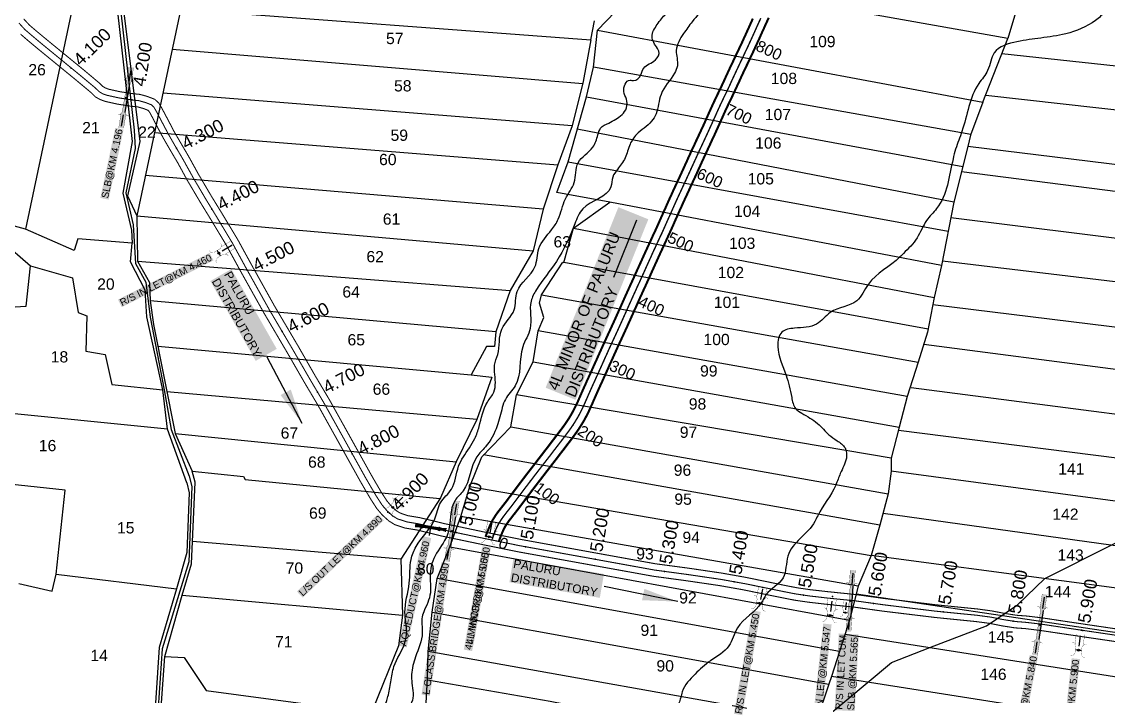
# Model space of a CAD drawing. Header units: inches. Extents: x 201585 to 225365, y 1598878 to 1613111.
# Drawn here: x 202677 to 204221, y 1603554 to 1604513 of the extents above; entities that cross this region are included whole.
import ezdxf
from ezdxf.enums import TextEntityAlignment as Align

# ---------------------------------------------------------------- set-up
doc = ezdxf.new("R2010")
doc.units = ezdxf.units.IN
doc.header["$LTSCALE"] = 15
doc.header["$MEASUREMENT"] = 0
doc.linetypes.add('ACAD_ISO02W100', pattern=[15, 12, -3])
doc.linetypes.add('HIDDEN2', pattern=[0.1875, 0.125, -0.0625])
for name, color, linetype in [('CANAL1', 7, 'Continuous'), ('CHANAGE', 1, 'Continuous'), ('CSMark', 72, 'Continuous'), ('PAPER SIZE', 5, 'Continuous'), ('PLOTS', 7, 'Continuous'), ('PLOTS NO', 7, 'Continuous'), ('RE REMARKS', 7, 'Continuous'), ('ROADS', 1, 'Continuous'), ('STREAMS', 4, 'Continuous'), ('STRUCTURE', 5, 'Continuous'), ('text2', 7, 'Continuous')]:
    doc.layers.add(name, color=color, linetype=linetype)
doc.styles.get("Standard").update_dxf_attribs({"font": 'arial.ttf'})
doc.dimstyles.get("Standard").update_dxf_attribs({"dimtxt": 0.18, "dimasz": 0.18, "dimexe": 0.18, "dimexo": 0.0625, "dimgap": 0.09, "dimtad": 0, "dimtih": 1, "dimtoh": 1, "dimdec": 4, "dimzin": 0, "dimdsep": 46, "dimtxsty": 'Standard', "dimcen": 0.09, "dimadec": 0, "dimazin": 0, "dimtfac": 1, "dimtdec": 4, "dimtofl": 0, "dimtmove": 0, "dimatfit": 3, "dimfxl": 1, "dimtolj": 1, "dimtzin": 0, "dimarcsym": 0})

# ---------------------------------------------------------------- blocks, each defined once
blk = doc.blocks.new('SLB')
at = {"layer": 'STRUCTURE'}
h = blk.add_hatch(dxfattribs=at)
h.set_pattern_fill('DOTS', color=6, scale=20, angle=320.3722, style=0)
h.set_pattern_definition([(320.372247934, (-159.4327, -72.9564), (1.2786241598, 0.5641323054), [0, -1.25])])
h.paths.add_polyline_path([(769699.5, 1706871.1), (769699.5, 1706861.1), (769729.1, 1706861.1), (769732.1, 1706863.1), (769792.1, 1706863.1), (769795.1, 1706861.1), (769824.7, 1706861.1), (769824.7, 1706871.1), (769795.1, 1706871.1), (769792.1, 1706869.1), (769732.1, 1706869.1), (769729.1, 1706871.1)])
at = {"layer": 'STRUCTURE', "color": 6, "const_width": 0.628}
for points in [[(769726.1, 1706877.1), (769726.1, 1706873.1), (769732.1, 1706869.1), (769792.1, 1706869.1), (769798.1, 1706873.1), (769798.1, 1706877.1)], [(769726.1, 1706855.1), (769726.1, 1706859.1), (769732.1, 1706863.1), (769792.1, 1706863.1), (769798.1, 1706859.1), (769798.1, 1706855.1)]]:
    blk.add_lwpolyline(points, dxfattribs=at)
at = {"layer": 'STRUCTURE', "color": 6, "linetype": 'ACAD_ISO02W100', "ltscale": 0.5, "const_width": 0.5}
for points in [[(769699.5, 1706871.1), (769729.1, 1706871.1)], [(769699.5, 1706861.1), (769729.1, 1706861.1)], [(769795.1, 1706871.1), (769824.7, 1706871.1)], [(769795.1, 1706861.1), (769824.7, 1706861.1)]]:
    blk.add_lwpolyline(points, dxfattribs=at)
at = {"layer": 'STRUCTURE', "color": 6}
blk.add_lwpolyline([(769732.1, 1706863.1), (769792.1, 1706863.1)], dxfattribs=at)
blk.add_lwpolyline([(769732.1, 1706863.1), (769792.1, 1706863.1)], dxfattribs=at)
at = {"layer": 'STRUCTURE', "color": 0}
blk.add_circle((769762.1, 1706866.1), 1.24, dxfattribs=at)
for points in [[(769703.8, 1706866), (769726.7, 1706866)], [(769818.6, 1706865.8), (769795.7, 1706865.8)]]:
    blk.add_leader(points, dimstyle='Standard', override={"dimasz": 10, "dimgap": 0.09, "dimtad": 0}, dxfattribs=at)
blk = doc.blocks.new('OT')
at = {"layer": 'STRUCTURE', "color": 190}
for points, const_width in [([(769751.4, 1706595.8), (769729.4, 1706595.8)], 0.5), ([(769775.2, 1706601.8), (769775.2, 1706597.8), (769769.2, 1706593.8), (769761.8, 1706593.8), (769754.4, 1706593.8), (769748.4, 1706597.8), (769748.4, 1706601.8)], 0.5), ([(769761.8, 1706593.8), (769761.8, 1706581)], 2.5), ([(769751.4, 1706579), (769729.4, 1706579)], 0.5), ([(769748.4, 1706573), (769748.4, 1706577), (769754.4, 1706581), (769761.8, 1706581), (769761.8, 1706581), (769761.8, 1706581), (769769.2, 1706581), (769775.2, 1706577), (769775.2, 1706573)], 0.5)]:
    blk.add_lwpolyline(points, dxfattribs=dict(at, const_width=const_width))
at = {"layer": 'STRUCTURE', "color": 0}
blk.add_circle((769761.8, 1706587.4), 1.87, dxfattribs=at)
blk.add_leader([(769732.6, 1706587.4), (769753.8, 1706587.4)], dimstyle='Standard', override={"dimasz": 10, "dimgap": 0.09, "dimtad": 0}, dxfattribs=at)
blk = doc.blocks.new('AQUEDUCT')
at = {"layer": 'STRUCTURE'}
h = blk.add_hatch(dxfattribs=at)
h.set_pattern_fill('DASH', color=256, scale=8, angle=-90, style=0)
h.set_pattern_definition([(270, (-1706662.7411, 769762.6106), (1, -1), [1, -1])])
edge = h.paths.add_edge_path()
edge.add_spline(control_points=[(6.5, -63.1), (6.2, -62.6), (5.2, -61.2), (4.6, -58.3), (4.1, -54.4), (3.3, -48.8), (4.1, -41.4), (5.4, -35.8), (6, -33)], knot_values=[0, 0, 0, 0, 1.613557, 5.24513, 8.624976, 13.470124, 22.190216, 30.746377, 30.746377, 30.746377, 30.746377], degree=3, periodic=0)
edge.add_line((6, -33), (4, -30))
edge.add_line((4, -30), (4, 30))
edge.add_line((4, 30), (6, 33))
edge.add_spline(control_points=[(6, 33), (5.3, 35.8), (3.9, 41.3), (2.8, 48.7), (3.5, 54.4), (3.9, 58.3), (4.4, 61.2), (5.4, 62.6), (5.7, 63.1)], knot_values=[0, 0, 0, 0, 8.556161, 17.276253, 22.121402, 25.501247, 29.13282, 30.746377, 30.746377, 30.746377, 30.746377], degree=3, periodic=0)
edge.add_line((5.7, 63.1), (-6.5, 63.1))
edge.add_spline(control_points=[(-6.5, 63.1), (-6.2, 62.6), (-5.2, 61.2), (-4.6, 58.3), (-4.1, 54.4), (-3.3, 48.8), (-4.1, 41.4), (-5.4, 35.8), (-6, 33)], knot_values=[0, 0, 0, 0, 1.613557, 5.24513, 8.624976, 13.470124, 22.190216, 30.746377, 30.746377, 30.746377, 30.746377], degree=3, periodic=0)
edge.add_line((-6, 33), (-4, 30))
edge.add_line((-4, 30), (-4, -30))
edge.add_line((-4, -30), (-6, -33))
edge.add_spline(control_points=[(-6, -33), (-5.3, -35.8), (-3.9, -41.3), (-2.8, -48.7), (-3.5, -54.4), (-3.9, -58.3), (-4.4, -61.2), (-5.4, -62.6), (-5.7, -63.1)], knot_values=[0, 0, 0, 0, 8.556161, 17.276253, 22.121402, 25.501247, 29.13282, 30.746377, 30.746377, 30.746377, 30.746377], degree=3, periodic=0)
edge.add_line((-5.7, -63.1), (6.5, -63.1))
blk.add_circle((0, 0), 0.938)
at = {"layer": 'STRUCTURE', "const_width": 0.628}
for points in [[(-12, 36), (-8, 36), (-4, 30), (-4, -30), (-8, -36), (-12, -36)], [(12, 36), (8, 36), (4, 30), (4, -30), (8, -36), (12, -36)]]:
    blk.add_lwpolyline(points, dxfattribs=at)
at = {"layer": 'STRUCTURE', "color": 3}
for points in [[(-4, 30), (-4, -30)], [(-4, 30), (-4, -30)], [(4, 30), (4, -30)]]:
    blk.add_lwpolyline(points, dxfattribs=at)
at = {"layer": 'STRUCTURE'}
for points in [[(-6.5, 63.1), (-5.7, 61.7), (-4.7, 58.2), (-4.2, 54.9), (-3.6, 50.1), (-4.3, 41.4), (-6, 33)], [(5.7, 63.1), (4.8, 61.7), (3.9, 58.2), (3.5, 54.8), (3.1, 50), (4, 41.3), (6, 33)], [(-5.7, -63.1), (-4.8, -61.7), (-3.9, -58.2), (-3.5, -54.8), (-3.1, -50), (-4, -41.3), (-6, -33)], [(6.5, -63.1), (5.7, -61.7), (4.7, -58.2), (4.2, -54.9), (3.6, -50.1), (4.3, -41.4), (6, -33)]]:
    blk.add_spline(points, degree=3, dxfattribs=at)
at = {"layer": 'STRUCTURE', "color": 0}
blk.add_text('STREAM', height=5, dxfattribs=at).set_placement((-19.7, -0.1), align=Align.MIDDLE_CENTER)
for points in [[(32.5, 0.1), (5.8, 0)], [(0.4, -62), (0.1, -38.2)]]:
    blk.add_leader(points, dimstyle='Standard', override={"dimasz": 10, "dimgap": 0.09, "dimtad": 0}, dxfattribs=at)

msp = doc.modelspace()

# ---------------------------------------------------------------- linework, layer by layer
at = {"layer": 'CANAL1', "color": 1, "linetype": 'HIDDEN2', "ltscale": 4, "const_width": 1.5}
msp.add_lwpolyline([(202672.6, 1604511), (202681.1, 1604501.7), (202690.7, 1604493.5), (202703.9, 1604482.4), (202760, 1604436.5), (202781.1, 1604418.9), (202786.6, 1604413.5), (202791.9, 1604410.4), (202798.1, 1604408.3), (202814.2, 1604404.7), (202833, 1604401.8), (202843.1, 1604400.7), (202852.7, 1604398), (202861, 1604394.8), (202864.3, 1604391.7), (202867.2, 1604386.9), (202877.1, 1604368.2), (202885.2, 1604352.9), (202894.2, 1604337.2), (202906.3, 1604316.6), (202919.9, 1604292), (202938.4, 1604260.6), (202953.8, 1604235.4), (202975.8, 1604198.9), (202996.2, 1604161.6), (203028.5, 1604103.8), (203062.3, 1604046.4), (203086, 1604005.4), (203106.1, 1603971.4), (203133.4, 1603922.5), (203166.4, 1603863.1), (203180, 1603839.9), (203188.5, 1603826.7), (203195.5, 1603818.3), (203203.9, 1603810.8), (203210.5, 1603806.6), (203223.9, 1603802.2), (203240.7, 1603799.4), (203276, 1603790.8), (203335.2, 1603778.4), (203384.3, 1603768.4), (203473.8, 1603752.3), (203575.9, 1603733.8), (203623.3, 1603727.4), (203670.4, 1603720.5), (203704, 1603714.5), (203736.1, 1603708), (203760.4, 1603703), (203777, 1603699.8), (203795.9, 1603697), (203820.9, 1603694.1), (203836.4, 1603692.5), (203860.7, 1603690.1), (203901.7, 1603684.4), (203975.9, 1603675.3), (204034.5, 1603669.5), (204053.9, 1603666.9), (204071, 1603663.5), (204089.6, 1603660.6), (204104.7, 1603659.4), (204126.6, 1603656.8), (204167, 1603650.7), (204238.3, 1603640.2)], dxfattribs=at)
at = {"layer": 'CANAL1', "color": 200, "const_width": 1.5}
for points in [[(202679.4, 1604516.9), (202687.4, 1604508.2), (202696.5, 1604500.4), (202709.7, 1604489.4), (202765.8, 1604443.5), (202787.2, 1604425.5), (202792.1, 1604420.7), (202795.7, 1604418.7), (202800.6, 1604416.9), (202815.9, 1604413.5), (202834.1, 1604410.7), (202844.8, 1604409.6), (202855.5, 1604406.6), (202865.9, 1604402.5), (202871.3, 1604397.5), (202875, 1604391.4), (202885.1, 1604372.4), (202893, 1604357.2), (202902, 1604341.7), (202914.1, 1604321.1), (202927.7, 1604296.4), (202946.1, 1604265.2), (202961.5, 1604240.1), (202983.6, 1604203.4), (203004.1, 1604166), (203036.3, 1604108.3), (203070.1, 1604051), (203093.7, 1604009.9), (203113.9, 1603975.9), (203141.2, 1603926.9), (203174.2, 1603867.6), (203187.6, 1603844.6), (203195.7, 1603832.1), (203202, 1603824.6), (203209.3, 1603818), (203214.4, 1603814.8), (203226, 1603810.9), (203242.5, 1603808.2), (203278, 1603799.6), (203337, 1603787.2), (203386, 1603777.3), (203475.4, 1603761.1), (203577.3, 1603742.7), (203624.6, 1603736.4), (203671.9, 1603729.4), (203705.7, 1603723.4), (203737.9, 1603716.8), (203762.2, 1603711.8), (203778.5, 1603708.6), (203797.1, 1603705.9), (203821.8, 1603703.1), (203837.3, 1603701.5), (203861.8, 1603699), (203902.9, 1603693.3), (203976.9, 1603684.3), (204035.6, 1603678.4), (204055.4, 1603675.7), (204072.6, 1603672.4), (204090.6, 1603669.5), (204105.6, 1603668.4), (204127.9, 1603665.7), (204168.4, 1603659.6), (204239.6, 1603649.1)], [(202674.9, 1604495.2), (202684.9, 1604486.6), (202698.2, 1604475.5), (202754.3, 1604429.6), (202775.1, 1604412.2), (202781.1, 1604406.2), (202788.2, 1604402.2), (202795.6, 1604399.6), (202812.6, 1604395.8), (202831.9, 1604392.8), (202841.4, 1604391.9), (202849.8, 1604389.5), (202856.1, 1604387), (202857.2, 1604386), (202859.4, 1604382.5), (202869.1, 1604364), (202877.3, 1604348.5), (202886.4, 1604332.7), (202898.5, 1604312.2), (202912, 1604287.5), (202930.7, 1604255.9), (202946.1, 1604230.8), (202968, 1604194.4), (202988.3, 1604157.3), (203020.7, 1604099.4), (203054.5, 1604041.9), (203078.2, 1604000.8), (203098.3, 1603966.9), (203125.5, 1603918.1), (203158.6, 1603858.6), (203172.3, 1603835.2), (203181.2, 1603821.4), (203189, 1603812.1), (203198.4, 1603803.6), (203206.7, 1603798.4), (203221.7, 1603793.4), (203238.9, 1603790.6), (203274, 1603782), (203333.3, 1603769.6), (203382.6, 1603759.6), (203472.2, 1603743.4), (203574.5, 1603724.9), (203622, 1603718.5), (203669, 1603711.6), (203702.3, 1603705.7), (203734.3, 1603699.1), (203758.7, 1603694.2), (203775.5, 1603690.9), (203794.8, 1603688.1), (203819.9, 1603685.2), (203835.4, 1603683.6), (203859.6, 1603681.1), (203900.5, 1603675.4), (203974.9, 1603666.4), (204033.5, 1603660.5), (204052.5, 1603658), (204069.4, 1603654.6), (204088.5, 1603651.6), (204103.8, 1603650.5), (204125.4, 1603647.8), (204165.7, 1603641.8), (204237.1, 1603631.3)]]:
    msp.add_lwpolyline(points, dxfattribs=at)
at = {"layer": 'CANAL1', "color": 200, "linetype": 'ByBlock', "ltscale": 40, "const_width": 3}
for points in [[(203335.9, 1603780.8), (203337.7, 1603785.8), (203339.7, 1603790.9), (203341.8, 1603796), (203344.2, 1603801.2), (203346.4, 1603805.3), (203350.1, 1603811.2), (203353.3, 1603815.8), (203356.7, 1603820.1), (203360, 1603824.3), (203361.8, 1603826.6), (203366.3, 1603832.4), (203369.3, 1603836.5), (203372.4, 1603840.6), (203376.8, 1603846.4), (203378.7, 1603848.9), (203381.8, 1603853.1), (203385, 1603857.3), (203388.1, 1603861.4), (203391.9, 1603866.4), (203394.4, 1603869.7), (203397.6, 1603873.8), (203400.8, 1603877.9), (203404, 1603882.1), (203407.2, 1603886.2), (203410.3, 1603890.3), (203413.5, 1603894.4), (203416.7, 1603898.5), (203419.8, 1603902.6), (203422.5, 1603906), (203426.2, 1603910.8), (203429.3, 1603915), (203432.5, 1603919.1), (203435.6, 1603923.2), (203437.6, 1603925.8), (203441.9, 1603931.4), (203445, 1603935.5), (203447.9, 1603939.5), (203452, 1603945.5), (203453.5, 1603947.7), (203456.1, 1603951.9), (203458.6, 1603956.2), (203460.9, 1603960.5), (203463.7, 1603966), (203465.4, 1603969.4), (203467.5, 1603973.9), (203469.5, 1603978.6), (203471.6, 1603983.3), (203473.8, 1603988.4), (203475.8, 1603992.9), (203478, 1603997.7), (203480.1, 1604002.5), (203482.3, 1604007.2), (203484.1, 1604011.2), (203486.6, 1604016.6), (203488.7, 1604021.4), (203490.8, 1604026.1), (203493, 1604030.8), (203494.4, 1604034), (203497.2, 1604040.3), (203499.4, 1604045.1), (203501.5, 1604049.8), (203504.7, 1604056.8), (203505.9, 1604059.3), (203508, 1604064), (203510.2, 1604068.8), (203512.4, 1604073.5), (203515.2, 1604079.6), (203516.7, 1604082.9), (203518.9, 1604087.6), (203521, 1604092.3), (203523.1, 1604097), (203525.5, 1604102.3), (203527.4, 1604106.5), (203529.5, 1604111.2), (203531.6, 1604116), (203533.7, 1604120.7), (203535.7, 1604125.1), (203538, 1604130.2), (203540.2, 1604135), (203542.3, 1604139.7), (203544.5, 1604144.4), (203546.1, 1604147.9), (203548.8, 1604153.9), (203550.9, 1604158.6), (203553.1, 1604163.3), (203555.2, 1604168.1), (203556.4, 1604170.6), (203559.5, 1604177.5), (203561.7, 1604182.3), (203563.8, 1604187), (203566.8, 1604193.4), (203568.2, 1604196.5), (203570.4, 1604201.2), (203572.6, 1604206), (203574.7, 1604210.7), (203577.3, 1604216.1), (203579.1, 1604220), (203581.2, 1604224.7), (203583.3, 1604229.5), (203585.4, 1604234.2), (203587.5, 1604238.8), (203589.6, 1604243.7), (203591.8, 1604248.4), (203593.9, 1604253.2), (203596, 1604258), (203597.7, 1604261.7), (203600.4, 1604267.5), (203602.5, 1604272.2), (203604.7, 1604276.9), (203606.9, 1604281.7), (203609.1, 1604286.4), (203611.3, 1604291.1), (203613.5, 1604295.8), (203615.6, 1604300.5), (203618.7, 1604307.1), (203619.9, 1604309.9), (203622.1, 1604314.6), (203624.2, 1604319.4), (203626.4, 1604324.1), (203629, 1604329.9), (203630.8, 1604333.6), (203633, 1604338.3), (203635.1, 1604343), (203637.4, 1604347.8), (203639.6, 1604352.6), (203641.7, 1604357.1), (203643.9, 1604361.8), (203646.1, 1604366.5), (203648.2, 1604371.2), (203650, 1604375.2), (203652.4, 1604380.7), (203654.5, 1604385.4), (203656.7, 1604390.2), (203658.9, 1604395), (203660.3, 1604398.1), (203663.4, 1604404.5), (203665.6, 1604409.2), (203667.9, 1604413.9), (203671.2, 1604420.7), (203672.3, 1604423.2), (203674.5, 1604427.8), (203676.6, 1604432.5), (203678.8, 1604437.3), (203681.6, 1604443.3), (203683.2, 1604446.8), (203685.4, 1604451.5), (203687.7, 1604456.2), (203689.9, 1604460.9), (203692.3, 1604466), (203694.4, 1604470.3), (203696.6, 1604475), (203698.8, 1604479.6), (203701, 1604484.3), (203702.9, 1604488.5), (203705.3, 1604493.7), (203707.4, 1604498.4), (203709.6, 1604503.1), (203711.7, 1604507.8), (203713.2, 1604511.2), (203716, 1604517.3)], [(203354.8, 1603774), (203356.5, 1603778.9), (203358.3, 1603783.6), (203360.1, 1603788), (203362.1, 1603792.2), (203363.7, 1603795.3), (203366.7, 1603800), (203369.4, 1603803.9), (203372.5, 1603807.8), (203375.6, 1603811.9), (203377.6, 1603814.3), (203382.1, 1603820.2), (203385.3, 1603824.4), (203388.5, 1603828.6), (203392.8, 1603834.4), (203394.6, 1603836.9), (203397.8, 1603841), (203400.9, 1603845.2), (203404, 1603849.3), (203407.8, 1603854.2), (203410.3, 1603857.5), (203413.5, 1603861.6), (203416.6, 1603865.7), (203419.8, 1603869.8), (203423, 1603874), (203426.2, 1603878.1), (203429.3, 1603882.2), (203432.5, 1603886.3), (203435.7, 1603890.4), (203438.3, 1603893.8), (203442, 1603898.7), (203445.2, 1603902.8), (203448.4, 1603906.9), (203451.5, 1603911.1), (203453.5, 1603913.7), (203457.9, 1603919.4), (203461, 1603923.6), (203464.2, 1603928), (203468.6, 1603934.3), (203470.3, 1603937), (203473.2, 1603941.6), (203476, 1603946.3), (203478.6, 1603951.1), (203481.7, 1603957.1), (203483.5, 1603960.9), (203485.7, 1603965.7), (203487.9, 1603970.6), (203489.9, 1603975.3), (203492.1, 1603980.3), (203494.1, 1603984.8), (203496.2, 1603989.5), (203498.3, 1603994.2), (203500.5, 1603998.9), (203502.4, 1604003), (203504.8, 1604008.4), (203506.9, 1604013.1), (203509.1, 1604017.9), (203511.2, 1604022.6), (203512.6, 1604025.8), (203515.5, 1604032.1), (203517.6, 1604036.8), (203519.7, 1604041.5), (203522.9, 1604048.5), (203524, 1604051), (203526.2, 1604055.7), (203528.4, 1604060.4), (203530.5, 1604065.1), (203533.4, 1604071.2), (203534.9, 1604074.6), (203537.1, 1604079.3), (203539.2, 1604084.1), (203541.4, 1604088.8), (203543.7, 1604094.1), (203545.6, 1604098.3), (203547.7, 1604103.1), (203549.9, 1604107.8), (203552, 1604112.5), (203553.9, 1604116.9), (203556.2, 1604122), (203558.4, 1604126.7), (203560.5, 1604131.4), (203562.7, 1604136.1), (203564.3, 1604139.6), (203567, 1604145.6), (203569.2, 1604150.3), (203571.3, 1604155.1), (203573.4, 1604159.8), (203574.6, 1604162.4), (203577.7, 1604169.3), (203579.9, 1604174), (203582, 1604178.7), (203584.9, 1604185.1), (203586.3, 1604188.1), (203588.5, 1604192.8), (203590.7, 1604197.5), (203592.9, 1604202.3), (203595.4, 1604207.8), (203597.3, 1604211.8), (203599.4, 1604216.5), (203601.6, 1604221.3), (203603.7, 1604226), (203605.7, 1604230.7), (203607.9, 1604235.5), (203610, 1604240.3), (203612.1, 1604245), (203614.3, 1604249.7), (203615.9, 1604253.4), (203618.5, 1604259.1), (203620.7, 1604263.8), (203622.9, 1604268.5), (203625.1, 1604273.2), (203627.2, 1604278), (203629.4, 1604282.7), (203631.6, 1604287.4), (203633.8, 1604292.1), (203636.9, 1604298.8), (203638.1, 1604301.6), (203640.3, 1604306.3), (203642.4, 1604311.1), (203644.6, 1604315.8), (203647.2, 1604321.5), (203648.9, 1604325.2), (203651.1, 1604329.9), (203653.3, 1604334.6), (203655.5, 1604339.3), (203657.7, 1604344.2), (203659.9, 1604348.7), (203662.1, 1604353.5), (203664.2, 1604358.2), (203666.4, 1604363), (203668.2, 1604367), (203670.7, 1604372.5), (203672.8, 1604377.2), (203674.9, 1604382), (203677, 1604386.6), (203678.4, 1604389.6), (203681.4, 1604395.9), (203683.7, 1604400.5), (203685.9, 1604405.2), (203689.2, 1604412.1), (203690.4, 1604414.7), (203692.6, 1604419.5), (203694.8, 1604424.2), (203697, 1604428.9), (203699.7, 1604434.9), (203701.3, 1604438.3), (203703.5, 1604443), (203705.7, 1604447.6), (203708, 1604452.3), (203710.4, 1604457.4), (203712.4, 1604461.7), (203714.7, 1604466.4), (203716.9, 1604471.1), (203719.1, 1604475.9), (203721.1, 1604480.1), (203723.5, 1604485.4), (203725.7, 1604490.1), (203727.8, 1604494.9), (203729.9, 1604499.6), (203731.5, 1604503), (203734.2, 1604509.1), (203736.4, 1604513.8), (203738.5, 1604518.5)]]:
    msp.add_lwpolyline(points, dxfattribs=at)
at = {"layer": 'CANAL1', "color": 1, "linetype": 'HIDDEN2', "ltscale": 15, "const_width": 2}
msp.add_lwpolyline([(203345.4, 1603777.4), (203347.1, 1603782.3), (203349, 1603787.2), (203350.9, 1603792), (203353.1, 1603796.7), (203355, 1603800.3), (203358.4, 1603805.6), (203361.4, 1603809.8), (203364.6, 1603814), (203367.8, 1603818.1), (203369.7, 1603820.5), (203374.2, 1603826.3), (203377.3, 1603830.4), (203380.4, 1603834.6), (203384.8, 1603840.4), (203386.7, 1603842.9), (203389.8, 1603847.1), (203392.9, 1603851.2), (203396.1, 1603855.3), (203399.9, 1603860.3), (203402.4, 1603863.6), (203405.5, 1603867.7), (203408.7, 1603871.8), (203411.9, 1603876), (203415.1, 1603880.1), (203418.2, 1603884.2), (203421.4, 1603888.3), (203424.6, 1603892.4), (203427.8, 1603896.5), (203430.4, 1603899.9), (203434.1, 1603904.8), (203437.3, 1603908.9), (203440.4, 1603913), (203443.6, 1603917.1), (203445.6, 1603919.8), (203449.9, 1603925.4), (203453, 1603929.6), (203456.1, 1603933.8), (203460.3, 1603939.9), (203461.9, 1603942.3), (203464.6, 1603946.8), (203467.3, 1603951.2), (203469.8, 1603955.8), (203472.7, 1603961.5), (203474.4, 1603965.1), (203476.6, 1603969.8), (203478.7, 1603974.6), (203480.8, 1603979.3), (203482.9, 1603984.3), (203485, 1603988.9), (203487.1, 1603993.6), (203489.2, 1603998.3), (203491.4, 1604003), (203493.2, 1604007.1), (203495.7, 1604012.5), (203497.8, 1604017.2), (203500, 1604022), (203502.1, 1604026.7), (203503.5, 1604029.9), (203506.3, 1604036.2), (203508.5, 1604040.9), (203510.6, 1604045.7), (203513.8, 1604052.7), (203514.9, 1604055.1), (203517.1, 1604059.8), (203519.3, 1604064.6), (203521.5, 1604069.3), (203524.3, 1604075.4), (203525.8, 1604078.7), (203528, 1604083.5), (203530.1, 1604088.2), (203532.2, 1604092.9), (203534.6, 1604098.2), (203536.5, 1604102.4), (203538.6, 1604107.2), (203540.7, 1604111.9), (203542.9, 1604116.6), (203544.8, 1604121), (203547.1, 1604126.1), (203549.3, 1604130.8), (203551.4, 1604135.6), (203553.6, 1604140.3), (203555.2, 1604143.7), (203557.9, 1604149.8), (203560.1, 1604154.5), (203562.2, 1604159.2), (203564.3, 1604163.9), (203565.5, 1604166.5), (203568.6, 1604173.4), (203570.8, 1604178.1), (203572.9, 1604182.9), (203575.8, 1604189.3), (203577.3, 1604192.3), (203579.4, 1604197), (203581.6, 1604201.7), (203583.8, 1604206.5), (203586.4, 1604211.9), (203588.2, 1604215.9), (203590.3, 1604220.6), (203592.4, 1604225.4), (203594.5, 1604230.1), (203596.6, 1604234.7), (203598.8, 1604239.6), (203600.9, 1604244.4), (203603, 1604249.1), (203605.1, 1604253.8), (203606.8, 1604257.6), (203609.4, 1604263.3), (203611.6, 1604268), (203613.8, 1604272.7), (203616, 1604277.5), (203618.2, 1604282.2), (203620.4, 1604286.9), (203622.5, 1604291.6), (203624.7, 1604296.3), (203627.8, 1604303), (203629, 1604305.8), (203631.2, 1604310.5), (203633.3, 1604315.2), (203635.5, 1604319.9), (203638.1, 1604325.7), (203639.8, 1604329.4), (203642, 1604334.1), (203644.2, 1604338.8), (203646.4, 1604343.5), (203648.7, 1604348.4), (203650.8, 1604352.9), (203653, 1604357.7), (203655.1, 1604362.4), (203657.3, 1604367.1), (203659.1, 1604371.1), (203661.6, 1604376.6), (203663.7, 1604381.3), (203665.8, 1604386.1), (203668, 1604390.8), (203669.4, 1604393.9), (203672.4, 1604400.2), (203674.6, 1604404.9), (203676.9, 1604409.6), (203680.2, 1604416.4), (203681.4, 1604418.9), (203683.6, 1604423.7), (203685.7, 1604428.4), (203687.9, 1604433.1), (203690.7, 1604439.1), (203692.3, 1604442.5), (203694.5, 1604447.2), (203696.7, 1604451.9), (203698.9, 1604456.6), (203701.4, 1604461.7), (203703.4, 1604466), (203705.6, 1604470.7), (203707.9, 1604475.4), (203710.1, 1604480.1), (203712, 1604484.3), (203714.4, 1604489.5), (203716.6, 1604494.3), (203718.7, 1604499), (203720.8, 1604503.7), (203722.3, 1604507.1), (203725.1, 1604513.2), (203727.3, 1604517.9)], dxfattribs=at)
at = {"layer": 'CHANAGE'}
for p in [(203712.1, 1604484.6), (203669.5, 1604394.1), (203627.9, 1604303.2), (203586.5, 1604212.2), (203544.9, 1604121.2), (203503.6, 1604030.2), (203460.4, 1603940.1), (203400, 1603860.4)]:
    msp.add_point(p, dxfattribs=at)
at = {"layer": 'PLOTS'}
for points in [[(203962.4, 1605148.1), (203909.3, 1605057.2), (203876.5, 1605001.1), (203808.6, 1604909.1), (203760.6, 1604844), (203709.9, 1604783.9), (203686.7, 1604754.6), (203639, 1604660.9), (203629.4, 1604641.9), (203652, 1604599.3), (203600.4, 1604610.1), (203570.3, 1604579.7), (203494.9, 1604501.1), (204043, 1604398.4), (204078.5, 1604489.2), (203570.3, 1604579.7)], [(204221.1, 1604898.4), (204206.6, 1604848.7), (204181.5, 1604850.1), (204111.6, 1604600.2), (204078.5, 1604489.2)], [(202764.4, 1604771.3), (202803.3, 1604670.7), (202812.8, 1604526.8), (202833.4, 1604342.8), (202820.4, 1604269.4), (202832.6, 1604216.8), (202833.8, 1604198.1)], [(202869.3, 1604751.5), (202821.1, 1604529.4), (202844.4, 1604342.5), (202827, 1604265.5), (202840, 1604237.1)], [(202946.4, 1604737), (202840, 1604237.1), (202841.4, 1604172.5), (202858.1, 1604142.4), (202859.1, 1604116.4), (202864, 1604082.5), (202894.6, 1603928), (202918.7, 1603874.2)], [(202786.6, 1604713.7), (202681.9, 1604217.9)], [(202902.5, 1604530.6), (203485.7, 1604487), (203490.9, 1604514)], [(203251.6, 1603544.8), (203253.4, 1603580.2), (203254.5, 1603618), (203260.1, 1603673.9), (203267.1, 1603721.9), (203285.4, 1603766.9), (203300.8, 1603809.6), (203313.8, 1603852.3), (203330.6, 1603894.6), (203371.9, 1603937.4), (203380.1, 1603982.8), (203403.5, 1604029.4), (203410.9, 1604073.7), (203418.8, 1604092.4), (203412.8, 1604113.1), (203415.3, 1604124.6), (203445.7, 1604171.2), (203447.2, 1604170.7), (203460.9, 1604219.5), (203512.6, 1604256.4), (203437.2, 1604270), (203453.6, 1604313.9), (203479.3, 1604406.1), (203489.5, 1604448.4), (203494.9, 1604501.1)], [(203485.7, 1604487), (203474.9, 1604427.9), (203458.9, 1604364.8), (203438.9, 1604309.7), (203417.7, 1604246.3), (203403.8, 1604187.4), (203371.1, 1604130.8), (203350.7, 1604072.1), (203348.7, 1604051.3), (203337.5, 1604051.4), (203315.3, 1604011), (203344.8, 1604007.8), (203323.6, 1603947.7), (203294.3, 1603887.4), (203271.7, 1603836.2), (203215.4, 1603749), (203218, 1603669.5), (203212.2, 1603626.1), (203175.8, 1603535.9)], [(202890.4, 1604474.1), (203474.2, 1604425.3)], [(204544.3, 1604415.9), (204070, 1604467.3)], [(204025.8, 1604352.6), (203489.5, 1604448.4)], [(203458.9, 1604364.8), (202877.1, 1604411.5)], [(203479.3, 1604406.1), (204014.5, 1604307.1)], [(204043, 1604398.4), (204025.5, 1604351.7), (204021.5, 1604335.4), (204001.9, 1604256.6), (203984.2, 1604166.4), (203973.8, 1604120.8), (203964.3, 1604071.6), (203950.9, 1604028.9), (203935.5, 1603980.3), (203924.1, 1603936.9), (203912.5, 1603892.8), (203912.4, 1603874.1), (203908.5, 1603842.1), (203896.7, 1603797.7), (203884.2, 1603754.5), (203865.8, 1603710.8), (203853.4, 1603662.3), (203839.2, 1603617.9), (203827.9, 1603582.6), (203824, 1603571.5), (203806.6, 1603519.5)], [(204047, 1604408.7), (204533.5, 1604354.1)], [(202865.2, 1604355.6), (203438.9, 1604309.7)], [(204001.9, 1604256.6), (203466.4, 1604360)], [(204593.8, 1604265.3), (204021.5, 1604335.4)], [(203453.5, 1604313.6), (203993.8, 1604215.1)], [(203417.7, 1604246.3), (202852.2, 1604294.4)], [(204012.7, 1604300.1), (204583.1, 1604227.3)], [(203984.2, 1604166.4), (203512.6, 1604256.4)], [(202911.1, 1603857.9), (202883.9, 1603933.7), (202877, 1603989.9), (202854.5, 1604093.5), (202851.9, 1604131.4), (202831, 1604171.8), (202833.8, 1604198.1), (202756.2, 1604204.6), (202751.3, 1604187.8), (202681.9, 1604217.9), (202641.6, 1604229.1), (202649, 1604201.3), (202688.9, 1604166.1), (202748.9, 1604148.8), (202756.8, 1604099.8), (202769.3, 1604095.2), (202767.8, 1604045), (202795.2, 1604039.9), (202804.8, 1603997.3), (202877, 1603989.9)], [(202840, 1604237.1), (203403.8, 1604187.4)], [(204565.2, 1604163.5), (203997.5, 1604234.2)], [(203460.9, 1604219.5), (203973.8, 1604120.8)], [(202841.4, 1604172.5), (203371.1, 1604130.8)], [(203965.2, 1604075.9), (203447.2, 1604170.7)], [(203985.6, 1604173.2), (204551.7, 1604105.6)], [(202883.9, 1603933.7), (202632.6, 1603959), (202659.1, 1604107.1), (202682.8, 1604108.8), (202688.9, 1604166.1)], [(203415.3, 1604124.6), (203950.9, 1604028.9)], [(203350.7, 1604072.1), (202859.1, 1604116.4)], [(204530.9, 1604042), (203971.8, 1604110.4)], [(203935.5, 1603980.3), (203410.9, 1604073.7)], [(202870, 1604052), (203315.3, 1604011)], [(203959, 1604054.8), (204511.6, 1603982.9)], [(203403.5, 1604029.4), (203924.1, 1603936.9)], [(203323.6, 1603947.7), (202882.9, 1603986.9)], [(203912.5, 1603892.8), (203380.1, 1603982.8)], [(204496.8, 1603920.8), (203941, 1603992.6)], [(203371.9, 1603937.4), (203908.5, 1603842.1)], [(202894.6, 1603928), (203294.3, 1603887.4)], [(203922.9, 1603932.4), (204480.3, 1603862.1)], [(203896.7, 1603797.7), (203333.2, 1603897.3)], [(202865.7, 1603412.9), (202880, 1603611.1), (202904.8, 1603698.1), (202917.8, 1603742.6), (202923.3, 1603858.7), (202918.7, 1603874.2), (202992, 1603866.6), (202994.4, 1603862.3), (203271.1, 1603835.3)], [(204461.6, 1603800.9), (203912.4, 1603874.1)], [(202672.4, 1603714.8), (202720, 1603703.7), (202725.7, 1603728), (202738.2, 1603847.4), (202534.6, 1603869.2), (202526.6, 1603777.4), (202549.6, 1603762.9)], [(202911.1, 1603857.9), (202914.5, 1603843.6), (202911.1, 1603758.6), (202896.6, 1603707.2), (202872, 1603623.5), (202858.1, 1603416.1), (202774.2, 1603465.9), (202636, 1603504.8)], [(203313.8, 1603852.3), (203884.2, 1603754.5)], [(203901.2, 1603814.5), (204442.7, 1603739.4)], [(203865.8, 1603710.8), (203300.8, 1603809.6)], [(203215.4, 1603749), (202919.3, 1603774.1)], [(203285.4, 1603766.9), (203853.4, 1603662.3)], [(204425.3, 1603682.5), (203884.2, 1603754.5)], [(202725.7, 1603728), (202896.6, 1603707.2)], [(203839.2, 1603617.9), (203267.1, 1603721.7)], [(202904.8, 1603698.1), (203218, 1603669.5)], [(203863.1, 1603700.1), (204405.8, 1603619.2)], [(203260.1, 1603673.9), (203824, 1603571.5)], [(203847.1, 1603642.6), (204387, 1603557.9)], [(202880, 1603611.1), (202907.7, 1603609.6), (202938.9, 1603562.5), (203122.7, 1603538), (203176.6, 1603538.1)], [(203806.6, 1603519.5), (203254.5, 1603618)], [(204368.4, 1603497.3), (203827.9, 1603582.6)], [(203253.3, 1603577.8), (203427.8, 1603547.4), (203599.7, 1603513.7), (203776.8, 1603479.1)]]:
    msp.add_lwpolyline(points, dxfattribs=at)
at = {"layer": 'ROADS'}
for points in [[(202673.8, 1604995.9), (202756.7, 1604805), (202790.6, 1604711.8), (202807.8, 1604670.3), (202817.4, 1604526.5), (202836.6, 1604358.8), (202837.9, 1604332.7), (202824.5, 1604269.6), (202834.9, 1604224.4), (202838.2, 1604169.4), (202853.2, 1604142.8), (202859.3, 1604093.3), (202879.3, 1603989.8), (202888.8, 1603933.5), (202914.5, 1603867), (202918.5, 1603852.4), (202914.3, 1603745.6), (202876.2, 1603621.6), (202861.8, 1603413.2)], [(203544.6, 1603338.3), (203629.1, 1603377.9), (203671, 1603397.6), (203729.6, 1603425.9), (203774.4, 1603474.5), (203803.7, 1603511), (203846.7, 1603546.9), (203912.9, 1603602.3), (203967.5, 1603623.7), (204048.3, 1603654.7), (204092.3, 1603684.2), (204131, 1603721.7), (204226.4, 1603769.4), (204325.5, 1603819), (204436.4, 1603903.9), (204616.1, 1603994.4), (204720.4, 1604051.9), (204808.3, 1604087), (204907.1, 1604139.2), (204976.4, 1604209.2), (205030.6, 1604264.8)]]:
    msp.add_lwpolyline(points, dxfattribs=at)
at = {"layer": 'STREAMS'}
for points in [[(203593.6, 1605390.7), (203587.4, 1605379), (203590.9, 1605356.3), (203583.9, 1605327.9), (203580.2, 1605314.3), (203583.2, 1605285), (203581.8, 1605262.6), (203582.7, 1605249.9), (203582.2, 1605223.3), (203593.3, 1605186.6), (203564.8, 1605116.3), (203563.4, 1605088.9), (203554.1, 1605070.9), (203546.5, 1605038.3), (203534.3, 1605014.7), (203532.4, 1604998.2), (203528.4, 1604977), (203523.1, 1604962.2), (203522.5, 1604916.4), (203527.2, 1604887.3), (203555.4, 1604848.3), (203563.6, 1604822.2), (203572.5, 1604801.2), (203578.5, 1604786.4), (203580.8, 1604770.9), (203582.9, 1604759.6), (203601.5, 1604709.1), (203609, 1604675.7), (203618.4, 1604653.2), (203620.3, 1604641.4), (203641, 1604609.4), (203647, 1604571.5), (203647.3, 1604558.4), (203646.5, 1604538.7), (203629.8, 1604512.9), (203617.5, 1604496), (203607.1, 1604472), (203608.7, 1604450), (203604.7, 1604439.9), (203585.5, 1604409.7), (203578.4, 1604382), (203572, 1604371.4), (203550.6, 1604352.5), (203541.4, 1604338.8), (203534.4, 1604319.4), (203523.4, 1604303.1), (203516.9, 1604292.2), (203514.2, 1604278.1), (203474.3, 1604247.1), (203462.8, 1604225.6), (203436.7, 1604172.4), (203408.3, 1604132.2), (203400.7, 1604115.8), (203399.3, 1604076.8), (203388.9, 1604050.9), (203378.2, 1603995.4), (203364.1, 1603976.3), (203359.8, 1603964.8), (203352.5, 1603938.5), (203335.7, 1603908.6), (203323.7, 1603894.8), (203304.2, 1603846.4), (203292.7, 1603832.7), (203282.2, 1603785.6), (203277.8, 1603775.8), (203260.8, 1603746.3), (203257.3, 1603717.6), (203257.9, 1603705.2), (203249.3, 1603677), (203245.8, 1603667.2), (203246.1, 1603644.9), (203236.3, 1603610.4), (203230.8, 1603585.4), (203231.3, 1603573.2), (203230.7, 1603545.6), (203220.1, 1603531.3), (203213.7, 1603503.6), (203203.8, 1603482.2), (203192.6, 1603464.3), (203166, 1603417.6), (203156.8, 1603411.5), (203140.2, 1603387.8), (203121, 1603360.4), (203111.2, 1603352), (203094.7, 1603334.1), (203058.4, 1603289.5), (203039.4, 1603256.6), (203028.9, 1603227.2), (203013.1, 1603209.4), (202973.6, 1603173.8), (202951.6, 1603152), (202920.1, 1603134), (202907.5, 1603122.8), (202894.7, 1603118.3), (202886.1, 1603114.6), (202823.2, 1603077.5), (202780.7, 1603073.8), (202760.7, 1603079.3), (202740.2, 1603089.9), (202730.4, 1603091.9), (202678, 1603087.2)], [(203067.8, 1603336.8), (203087.6, 1603355.1), (203124.8, 1603383.7), (203141.1, 1603404.3), (203144, 1603410.8), (203164.9, 1603439.9), (203169.4, 1603449.7), (203174.7, 1603475.6), (203181.5, 1603512.3), (203197.2, 1603553.9), (203201.3, 1603575.1), (203205.7, 1603596.6), (203221.3, 1603630.5), (203223.9, 1603646.6), (203221.4, 1603673.5), (203227.6, 1603715.3), (203230.2, 1603748.7), (203237.1, 1603767), (203264, 1603806.6), (203272, 1603829.3), (203287.4, 1603848.6), (203297.7, 1603881.2), (203304.4, 1603894.4), (203320.8, 1603920.6), (203326.9, 1603937.7), (203338.6, 1603972.4), (203347.7, 1603986.5), (203348.8, 1604015.2), (203348.8, 1604024.9), (203353.2, 1604039.9), (203359.2, 1604076.1), (203376.6, 1604103.3), (203380.9, 1604129.6), (203406.2, 1604164.5), (203411.9, 1604190.7), (203429.8, 1604217.2), (203439.3, 1604232.2), (203449.5, 1604261), (203462, 1604284.2), (203467.8, 1604312.5), (203488.5, 1604334.5), (203495.7, 1604352), (203499.6, 1604361.5), (203511.1, 1604368.8), (203521, 1604374.4), (203530, 1604381), (203536.3, 1604390.6), (203536.3, 1604403), (203532.5, 1604413.7), (203541.4, 1604429.9), (203546.5, 1604429.2), (203556.5, 1604437.4), (203561, 1604447.1), (203577.5, 1604458.7), (203582.4, 1604470.9), (203580.2, 1604475), (203572.7, 1604491.7), (203580.1, 1604509), (203592.5, 1604524.1), (203613.7, 1604549.7), (203612.7, 1604569.9), (203602, 1604616.3), (203579.1, 1604664.8), (203569.8, 1604676.5), (203549.3, 1604732.4), (203538.6, 1604762.5), (203536.3, 1604793.2), (203514.5, 1604822.4), (203496.5, 1604853.5), (203494.4, 1604915), (203493.4, 1604948.1), (203500.6, 1604977.6), (203502.1, 1605020.6), (203518.4, 1605049.2), (203523.1, 1605075), (203525.6, 1605098.7), (203537.3, 1605122), (203541.2, 1605140.8), (203542.5, 1605173.8), (203546.5, 1605194.3), (203541.5, 1605220.2), (203542.5, 1605243), (203550.9, 1605302.5), (203551, 1605319.5), (203555.8, 1605334.8), (203553.8, 1605367.8), (203554.5, 1605381), (203557.7, 1605401.3)], [(204367.7, 1604872.2), (204356.1, 1604838.3), (204345.8, 1604796.7), (204345.4, 1604760.8), (204343.1, 1604740.2), (204336.8, 1604727.8), (204332.4, 1604714.5), (204344.7, 1604697.8), (204345.9, 1604681.8), (204328, 1604626.1), (204306.4, 1604609.5), (204253.7, 1604559.9), (204229.9, 1604540.6), (204210.4, 1604520.6), (204203, 1604514.7), (204160.8, 1604495.7), (204125.4, 1604489.7), (204091.5, 1604484.4), (204059.2, 1604468.8), (204049.8, 1604443.6), (204037.3, 1604425.1), (204013.3, 1604357.1), (204004.3, 1604331.9), (204000.6, 1604317.9), (203977.3, 1604247.4), (203963, 1604230.4), (203949.4, 1604205.7), (203930.1, 1604183.6), (203925.1, 1604178.6), (203880.2, 1604139.8), (203863.7, 1604116.4), (203826, 1604099.7), (203806.7, 1604083.2), (203775.1, 1604077.4), (203757.4, 1604071.9), (203751.4, 1604051.6), (203763.3, 1604010.4), (203767.5, 1603995.5), (203771.2, 1603979), (203776.8, 1603963.1), (203785.7, 1603956.5), (203807.8, 1603942.2), (203816.5, 1603933.7), (203824, 1603926.1), (203835.7, 1603917.5), (203847, 1603907.4), (203848.9, 1603892.8), (203840.3, 1603871), (203833.8, 1603854.4), (203808.2, 1603811), (203804, 1603802.5), (203765.8, 1603753.6), (203759, 1603722.7), (203734.5, 1603698.3), (203728.3, 1603687.5), (203694, 1603651.5), (203681.9, 1603625.9), (203655.6, 1603604.8), (203634, 1603586), (203615.6, 1603560.8), (203610.9, 1603544.4), (203584.5, 1603518.5), (203562.5, 1603476.6), (203558.1, 1603447.6), (203547.7, 1603410.1), (203535.2, 1603393), (203520.3, 1603357.5)]]:
    msp.add_spline(points, degree=3, dxfattribs=at)
at = {"layer": 'text2', "color": 2, "linetype": 'Continuous'}
for p in [(202747.1, 1604447.1), (202833.1, 1604401.7), (202896.5, 1604333.2), (202946.9, 1604246.6), (202997.1, 1604160), (203046.7, 1604072.9), (203097.3, 1603986.4), (203146.4, 1603899), (203199.6, 1603814.6), (203294.8, 1603786.9), (203393, 1603766.9), (203491.6, 1603749.1), (203590.3, 1603731.9), (203689.4, 1603717.1), (203787.8, 1603698.2), (203887.3, 1603686.4), (203986.7, 1603674.2), (204086, 1603661.1), (204183, 1603648.3), (204185.3, 1603648)]:
    msp.add_point(p, dxfattribs=at)
at = {"layer": 'text2', "color": 3}
for p in [(202825, 1604405, 143), (202975, 1604195, 144), (203197, 1603816, 145), (203258, 1603794, 146), (203288, 1603789, 147), (203341, 1603781, 148), (203730, 1603709, 149), (203829, 1603696, 150), (203855, 1603690, 151), (204124, 1603656)]:
    msp.add_point(p, dxfattribs=at)

# ---------------------------------------------------------------- block references
at = {"xscale": 0.35, "yscale": 0.35, "zscale": 0.35, "rotation": 260.4179387984184}
msp.add_blockref('AQUEDUCT', (203258, 1603794, 146), dxfattribs=at)
at = {"layer": 'STRUCTURE', "color": 0}
for name, p, xscale, yscale, zscale, rotation in [('SLB', (1294599.4, 879193.1, 143), 0.7, 0.7, 0.7, 80.68028559754713), ('OT', (48557.4, 2905567.1), 0.7, 0.7, 0.7, 211.0439983862775), ('OT', (-274714.7, 2824081.3, 145), 0.7, 0.7, 0.7, 225.6658846037657), ('SLB', (1295062.4, 878577.1, 147), 0.7, 0.7, 0.7, 80.68028559754713), ('OT', (-869543.5, 2356347.4, 148), 0.6999999999999998, 0.6999999999999998, 0.6999999999999998, 259.2304714759838), ('SLB', (1358367.2, 983202.2, 151), 0.6999999999999998, 0.6999999999999998, 0.6999999999999998, 86.01878993935054), ('OT', (-863453.3, 2364322, 149), 0.7, 0.7, 0.7, 258.7984048858312), ('OT', (-913855.2, 2287940, 300), 0.7, 0.7, 0.7, 262.8019617371952), ('OT', (-599033.7, 2047436.9, 210), 0.4899999999999999, 0.4899999999999999, 0.4899999999999999, 265.3478621087517), ('SLB', (1300758.5, 885814.6), 0.6999999999999998, 0.6999999999999998, 0.6999999999999998, 81.06622133292778), ('OT', (-913884.8, 2287265.1), 0.6999999999999998, 0.6999999999999998, 0.6999999999999998, 262.834020120945)]:
    msp.add_blockref(name, p, dxfattribs=dict(at, xscale=xscale, yscale=yscale, zscale=zscale, rotation=rotation))

# ---------------------------------------------------------------- texts
at = {"layer": 'CHANAGE'}
for s, rotation, p in [('800', 335.3856, (203722.1, 1604480)), ('700', 334.6008, (203679.4, 1604389.4)), ('600', 335.4711, (203637.9, 1604298.6)), ('500', 335.4897, (203596.5, 1604207.6)), ('400', 335.6579, (203554.9, 1604116.7)), ('300', 335.7811, (203513.7, 1604025.6)), ('200', 326.8696, (203469.6, 1603934.1)), ('100', 322.5318, (203408.7, 1603853.8)), ('0', 340.3149, (203355.7, 1603773.7))]:
    msp.add_text(s, height=16, rotation=rotation, dxfattribs=at).set_placement(p, align=Align.MIDDLE_LEFT)
at = {"layer": 'CSMark', "color": 1}
for s, rotation, p in [('4.100', 44.6729, (202754.2, 1604455.1)), ('4.200', 80.4456, (202842.9, 1604421.5)), ('4.300', 27.4761, (202905.8, 1604338.7)), ('4.400', 27.4761, (202956.2, 1604252.1)), ('4.500', 27.4761, (203006.4, 1604165.4)), ('4.600', 27.4761, (203056, 1604078.4)), ('4.700', 27.4761, (203106.5, 1603991.9)), ('4.800', 27.4761, (203155.7, 1603904.5)), ('4.900', 46.1005, (203206.7, 1603822.7)), ('5.000', 75.8104, (203307.3, 1603797.4)), ('5.100', 80.3344, (203394.2, 1603777.6)), ('5.200', 80.3344, (203492.9, 1603759.8)), ('5.300', 80.3344, (203591.6, 1603742.6)), ('5.400', 80.3344, (203690.7, 1603727.8)), ('5.500', 80.3344, (203789.1, 1603708.9)), ('5.600', 80.3344, (203888.5, 1603697.1)), ('5.700', 80.3344, (203988, 1603685)), ('5.800', 80.3344, (204087.3, 1603671.8)), ('5.900', 80.3344, (204186.6, 1603658.7))]:
    msp.add_text(s, height=18, rotation=rotation, dxfattribs=at).set_placement(p, align=Align.MIDDLE_LEFT)
at = {"layer": 'PLOTS NO'}
for s, p in [('57', (203194.5, 1604481.1)), ('109', (203796.3, 1604476.7)), ('26', (202686, 1604436.7)), ('58', (203205.9, 1604413.8)), ('108', (203741.5, 1604424.3)), ('107', (203732.9, 1604373.1)), ('21', (202762.5, 1604354.4)), ('22', (202842.1, 1604348)), ('59', (203200.9, 1604343.6)), ('106', (203719.3, 1604332.5)), ('60', (203184.6, 1604309.1)), ('105', (203708.6, 1604281.7)), ('104', (203689.3, 1604235.6)), ('61', (203189.9, 1604224.5)), ('63', (203432.6, 1604192.2)), ('103', (203682.2, 1604190.1)), ('62', (203166.6, 1604171.1)), ('102', (203666.1, 1604148.6)), ('20', (202783.8, 1604132.1)), ('64', (203132.4, 1604121)), ('101', (203660.5, 1604106.2)), ('65', (203139.7, 1604053)), ('100', (203645.8, 1604053.4)), ('18', (202717.8, 1604028.7)), ('99', (203640.9, 1604008.7)), ('66', (203175.5, 1603982.8)), ('98', (203624.9, 1603961.8)), ('67', (203044.7, 1603920.5)), ('97', (203612.1, 1603921.6)), ('16', (202700.9, 1603902.6)), ('68', (203083.6, 1603879.2)), ('96', (203603.5, 1603867.7)), ('141', (204150.1, 1603869.5)), ('95', (203604.4, 1603826.5)), ('69', (203085, 1603806.7)), ('142', (204141.7, 1603805.1)), ('15', (202812, 1603785.8)), ('94', (203615.9, 1603772.2)), ('93', (203550.2, 1603748.8)), ('143', (204149.1, 1603747)), ('70', (203051.8, 1603728.6)), ('80', (203238.5, 1603727.4)), ('144', (204131.1, 1603695)), ('92', (203611.3, 1603686.3)), ('91', (203556.3, 1603640.2)), ('145', (204049.9, 1603630.7)), ('71', (203036.7, 1603623.8)), ('14', (202774.2, 1603604.4)), ('90', (203578.9, 1603589.6)), ('146', (204039.4, 1603577.7))]:
    msp.add_text(s, height=16, dxfattribs=at).set_placement(p)
at = {"layer": 'STRUCTURE', "color": 5, "attachment_point": 1, "bg_fill": 1, "box_fill_scale": 1.1, "bg_fill_color": 7, "bg_fill_true_color": 16777215, "bg_fill_transparency": 0}
for s, insert, char_height, width, rotation in [('SLB@KM 4.196', (202789.6, 1604263.3), 10, 99.841, 77.9969), ('{\\C1;4L MINOR OF PALURU DISTRIBUTORY}', (203423.5, 1603993.7), 16, 273.397, 68.0371), ('R/S IN LET@KM 4.460', (202814.7, 1604117.5), 10, 144.344, 27.0121), ('{\\C1;PALURU DISTRIBUTORY }', (202974.2, 1604159.8), 12, 128.083, 299.6052), ('L/S OUT LET@KM 4.890', (203069.2, 1603703.2), 10, 157.249, 43.6508), ('AQUEDUCT@KM 4.960', (203213.3, 1603627.2), 10, 157.249, 77.3182), ('4L MINOR@KM 5.050', (203306.2, 1603621.5), 10, 144.82, 79.8484), ('4L MINOR@KM 5.050', (203308, 1603629.4), 10, 139.391, 79.8484), ('{\\C1;PALURU DISTRIBUTORY }', (203376.7, 1603749), 12, 128.083, 350.1804), ('L CLASS BRIDGE@KM 4.990', (203246.1, 1603557.6), 10, 188.313, 81.44), ('R/S IN LET@KM 5.450', (203690.2, 1603530.4), 10, 147.14, 79.8484), ('R/S IN LET@KM 5.547', (203801.1, 1603510.3), 10, 147.14, 83.8492), ('R/S IN LET CUM SLB @KM 5.565', (203833.3, 1603535.7), 10, 107.042, 86.9159), ('SLB@KM 5.840', (204091.1, 1603513.9), 10, 99.814, 78.8966), ('R/S IN LET @KM 5.900', (204154.1, 1603459.5), 10, 148.702, 83.8492)]:
    msp.add_mtext(s, dxfattribs=dict(at, insert=insert, char_height=char_height, width=width, rotation=rotation))

# ---------------------------------------------------------------- leaders
at = {"layer": 'PAPER SIZE', "color": 1}
msp.add_leader([(203550.5, 1604231), (203518.1, 1604149.6)], dimstyle='Standard', override={"dimasz": 40, "dimgap": 0.09, "dimtad": 0, "dimtfill": 2, "dimtfillclr": 5}, dxfattribs=at)
at = {"layer": 'RE REMARKS', "color": 1}
for points in [[(203075.2, 1603942.1), (203025.5, 1604036.2)], [(203609.1, 1603688.9), (203504.8, 1603710.3)]]:
    msp.add_leader(points, dimstyle='Standard', override={"dimasz": 50}, dxfattribs=at)

doc.saveas('drawing.dxf')
